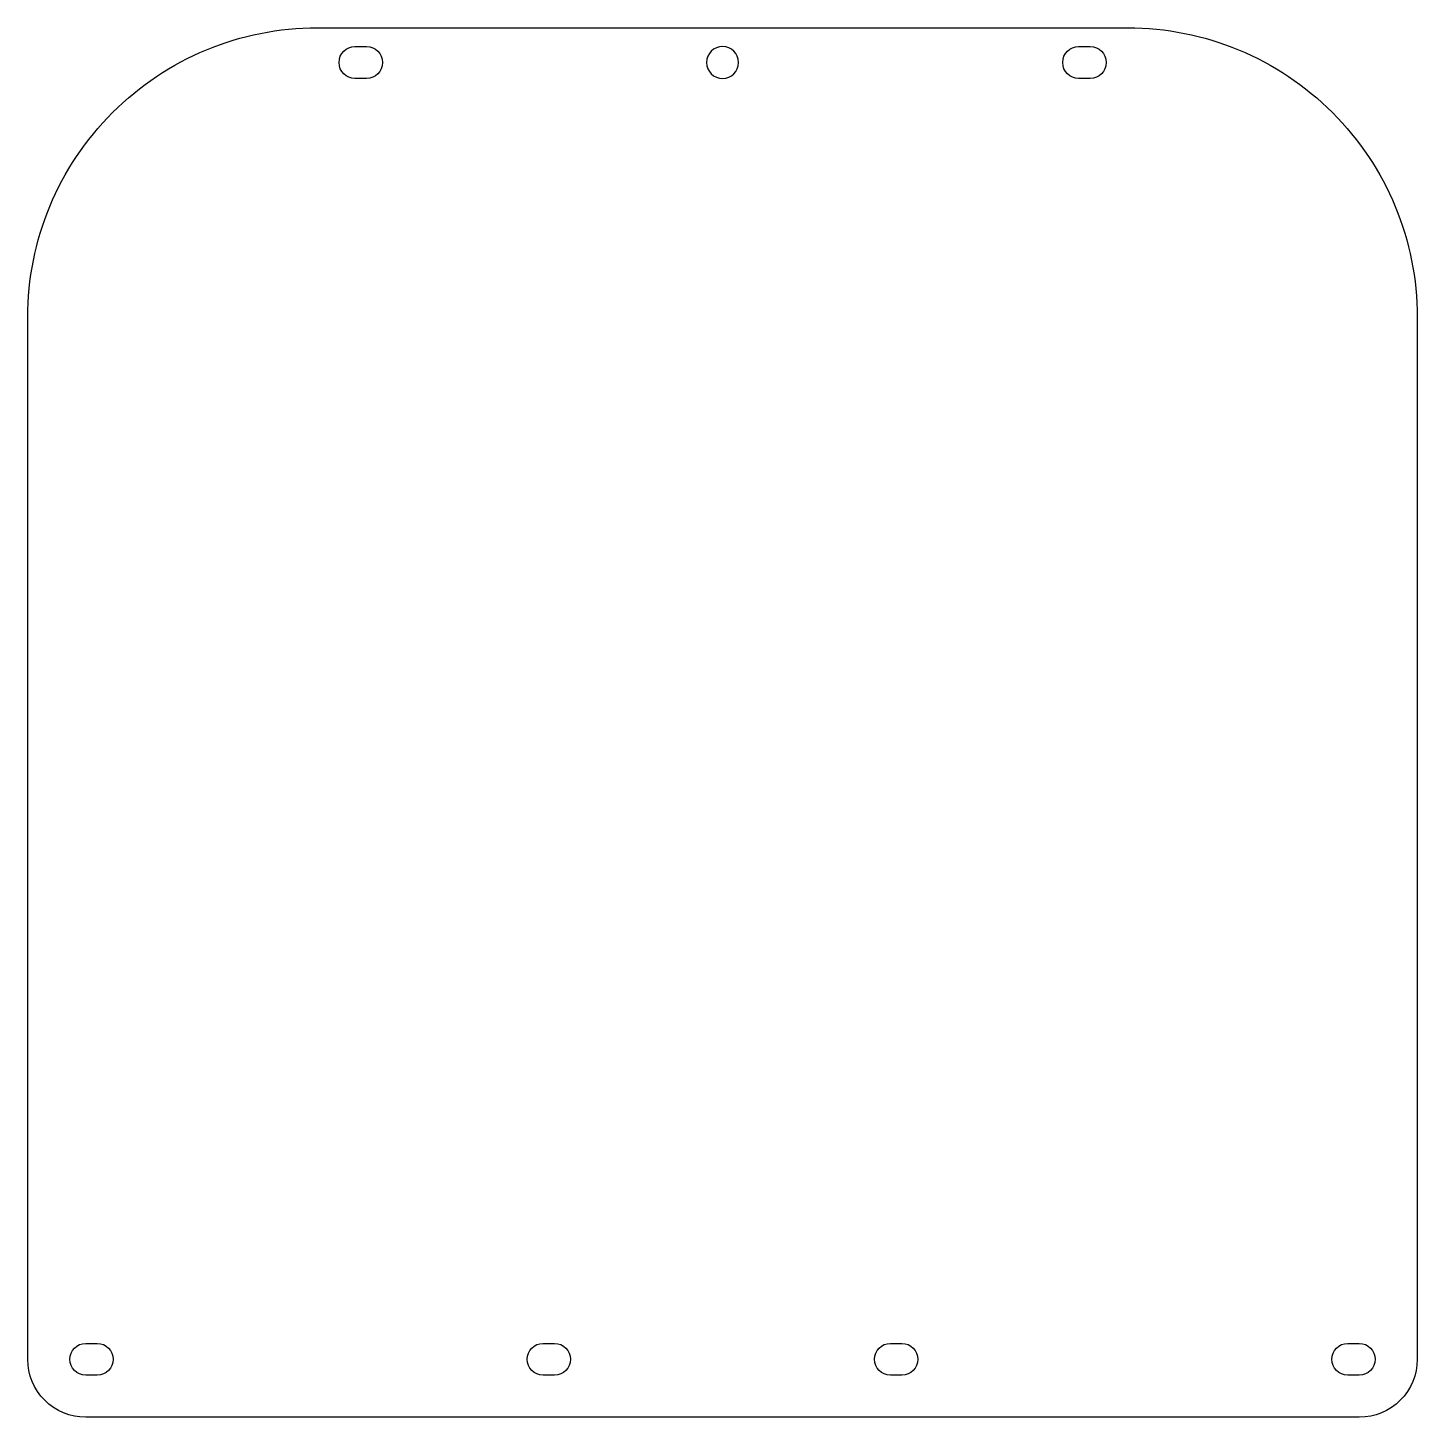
# Model space of a CAD drawing. Header units: millimetres. Extents: x -10 to 230, y 0 to 240.
import ezdxf

# ---------------------------------------------------------------- set-up
doc = ezdxf.new("R2010")
doc.units = ezdxf.units.MM
doc.header["$MEASUREMENT"] = 0

msp = doc.modelspace()

# ---------------------------------------------------------------- linework, layer by layer
for points in [[(0, 0, -0.414214), (-10, 10), (-10, 190, -0.414214), (40, 240), (180, 240, -0.414214), (230, 190), (230, 10, -0.414214), (220, 0)], [(46.51, 231.25, -1), (46.51, 236.75), (48.51, 236.75, -1), (48.51, 231.25)], [(173.51, 231.25), (171.51, 231.25, -1), (171.51, 236.75), (173.51, 236.75, -1)], [(2, 7.25), (0, 7.25, -1), (0, 12.75), (2, 12.75, -1)], [(79, 12.75), (81, 12.75, -1), (81, 7.25), (79, 7.25, -1)], [(141, 12.75, -1), (141, 7.25), (139, 7.25, -1), (139, 12.75)], [(218, 7.25, -1), (218, 12.75), (220, 12.75, -1), (220, 7.25)]]:
    msp.add_lwpolyline(points, format="xyb", close=True)
at = {"extrusion": (0, 0, -1)}
msp.add_circle((-110.01, 234), 2.75, dxfattribs=at)

doc.saveas('drawing.dxf')
